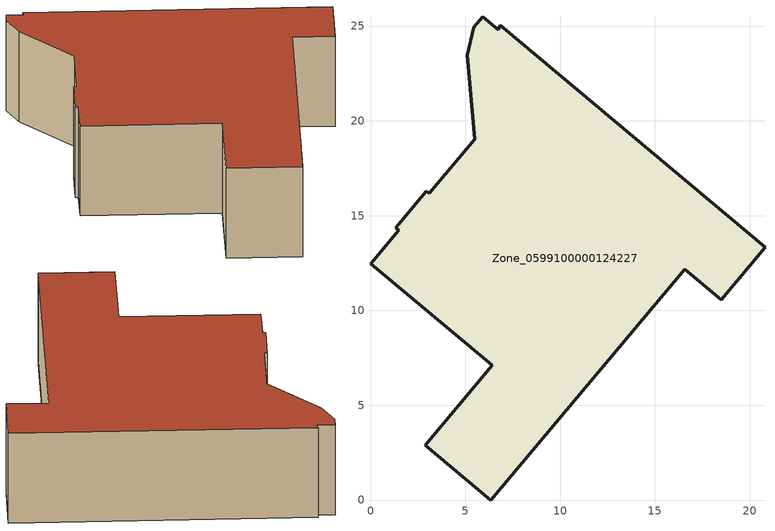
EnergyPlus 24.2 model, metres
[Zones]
Zone_0599100000124227
 floor ground (C_G): 2.9,2.89 6.42,7.11 0,12.47 1.48,14.24 1.33,14.37 2.95,16.3 3.1,16.17 5.51,19.04 5.11,23.45 5.45,24.93 5.91,25.48 6.75,24.79 6.83,25.05 20.81,13.33 18.5,10.57 16.58,12.18 6.35,0 z0
 wall outside (C_F): 6.42,7.11 2.9,2.89 6.35,0 16.58,12.18 18.5,10.57 20.81,13.33 6.83,25.05 6.75,24.79 5.91,25.48 5.45,24.93 5.11,23.45 5.51,19.04 3.1,16.17 2.95,16.3 1.33,14.37 1.48,14.24 0,12.47 6.42,7.11 z0:6.02
 roof outside (C_R): 16.58,12.18 18.5,10.57 20.81,13.33 6.83,25.05 6.75,24.79 5.91,25.48 5.45,24.93 5.11,23.45 5.51,19.04 3.1,16.17 2.95,16.3 1.33,14.37 1.48,14.24 0,12.47 6.42,7.11 2.9,2.89 6.35,0 z6.02
[BUILDING]
Pand.0599100000124227: North Axis=0; Terrain=City; Loads Convergence Tolerance Value=0.04; Temperature Convergence Tolerance Value=0.4; Solar Distribution=FullExterior; Maximum Number of Warmup Days=25; Minimum Number of Warmup Days=1
[Site:Location]
Rotterdam.The.Hague.AP_ZH_NLD Design_Conditions: Latitude=51.96; Longitude=4.45; Time Zone=1; Elevation=-4.5
[SITE:GROUNDTEMPERATURE:BUILDINGSURFACE]
18, 18, 18, 18, 18, 18, 18, 18, 18, 18, 18, 18
[MATERIAL] Thermal Absorptance=0.9; Solar Absorptance=0.7; Visible Absorptance=0.7
Name | Roughness | Thickness | Conductivity | Density | Specific Heat
G.D.1992-2005 | MediumSmooth | 0.15 | 0.06 | 540 | 1210
F.D.1992-2005 | Rough | 0.3 | 0.12 | 1920 | 840
R.D.1992-2005 | MediumRough | 0.2 | 0.08 | 1500 | 1000
[CONSTRUCTION]
C_G: G.D.1992-2005
C_F: F.D.1992-2005
C_R: R.D.1992-2005
[ZONE]
Zone_0599100000124227: Type=1; Multiplier=1; Ceiling Height=Autocalculate; Volume=Autocalculate; Floor Area=autocalculate; Part of Total Floor Area=Yes
[ZONEINFILTRATION:DESIGNFLOWRATE]
Infil_Zone_0599100000124227: Zone or ZoneList or Space or SpaceList=Zone_0599100000124227; Schedule=AlwaysOn; Design Flow Rate Calculation Method=Flow/Area; Flow Rate per Floor Area=0.0021; Constant Term Coefficient=1; Temperature Term Coefficient=0; Velocity Term Coefficient=0; Velocity Squared Term Coefficient=0
[HVACTEMPLATE:ZONE:IDEALLOADSAIRSYSTEM]
Zone_0599100000124227: Maximum Heating Supply Air Temperature=50; Minimum Cooling Supply Air Temperature=13; Maximum Heating Supply Air Humidity Ratio=0.0156; Minimum Cooling Supply Air Humidity Ratio=0.0077; Heating Limit=NoLimit; Cooling Limit=NoLimit; Dehumidification Control Type=ConstantSensibleHeatRatio; Cooling Sensible Heat Ratio=0.7; Dehumidification Setpoint=60; Humidification Control Type=None; Humidification Setpoint=30; Outdoor Air Method=None; Outdoor Air Flow Rate per Person=0.00944; Outdoor Air Flow Rate per Zone Floor Area=0; Outdoor Air Flow Rate per Zone=0; Demand Controlled Ventilation Type=None; Outdoor Air Economizer Type=NoEconomizer; Heat Recovery Type=None; Sensible Heat Recovery Effectiveness=0.7; Latent Heat Recovery Effectiveness=0.65
[ZONECONTROL:THERMOSTAT]
ThermostatControl_Zone_0599100000124227: Zone or ZoneList=Zone_0599100000124227; Control Type Schedule=DualSetpointControlType; Control 1=Thermostat_Zone_0599100000124227; Temperature Difference Between Cutout And Setpoint=0
[THERMOSTATSETPOINT:DUALSETPOINT]
Thermostat_Zone_0599100000124227: Heating Setpoint Temperature Schedule=HeatingSetpoint_Zone_0599100000124227; Cooling Setpoint Temperature Schedule=CoolingSetpoint_Zone_0599100000124227
[SCHEDULE:COMPACT]
HeatingSetpoint_Zone_0599100000124227: Through: 12/31, For: AllDays, Until: 24:00, 21
CoolingSetpoint_Zone_0599100000124227: Through: 12/31, For: AllDays, Until: 24:00, 24
DualSetpointControlType: Through: 12/31, For: AllDays, Until: 24:00, 4
AlwaysOn: Through: 12/31, For: AllDays, Until: 24:00, 1
